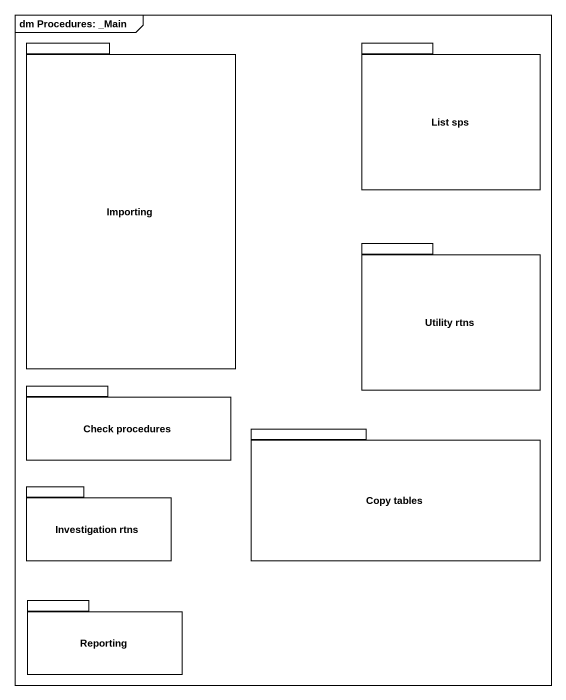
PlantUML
@startuml
mainframe dm Procedures: _Main
package Importing {
}
package "List sps" as List_sps {
}
package "Utility rtns" as Utility_rtns {
}
package "Check procedures" as Check_procedures {
}
package "Copy tables" as Copy_tables {
}
package "Investigation rtns" as Investigation_rtns {
}
package Reporting {
}
@enduml
